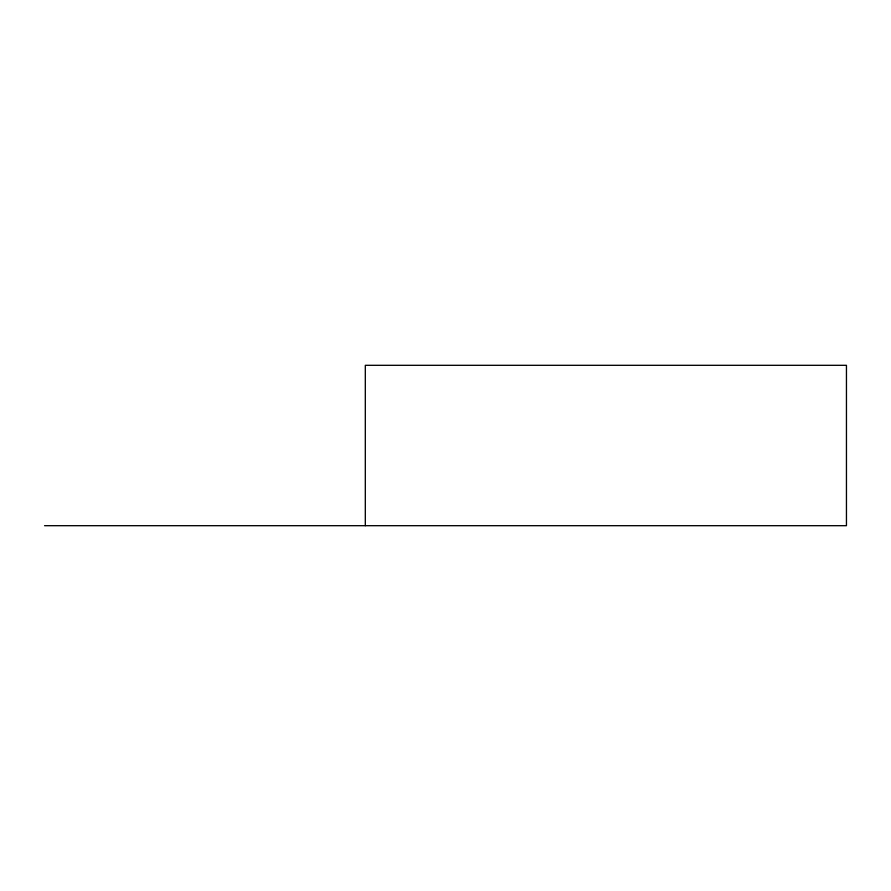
<?xml version="1.0" encoding="UTF-8"?>
<svg xmlns="http://www.w3.org/2000/svg" width="891" height="891" viewBox="0 0 891 891"><rect width="100%" height="100%" fill="white"/><g stroke="black" fill="none" stroke-linecap="round" stroke-linejoin="round"><path stroke-width="1.34" d="M44.55 525.69L846.45 525.69L846.45 365.31L365.31 365.31L365.31 525.69"/></g></svg>
